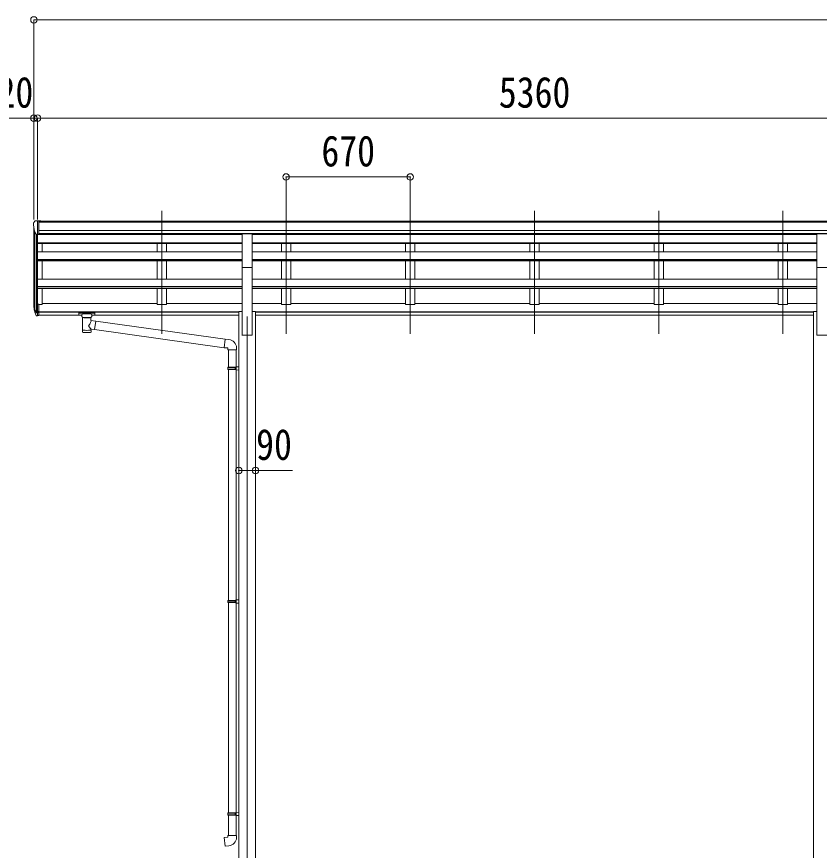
# Model space of a CAD drawing. Units: millimetres at full size. Extents: x -9783 to 9892, y -6828 to 6752.
# Drawn here: x -2438 to 1891, y -3901 to 593 of the extents above; entities that cross this region are included whole.
import ezdxf
from ezdxf.enums import TextEntityAlignment as Align

# ---------------------------------------------------------------- set-up
doc = ezdxf.new("R2010")
doc.units = ezdxf.units.MM
doc.header["$LTSCALE"] = 35
doc.header["$PDMODE"] = 32
doc.header["$PDSIZE"] = 35
for name, color, linetype, lineweight in [('0-1_本体', 4, 'Continuous', 9), ('0-2_部品', 7, 'Continuous', 9), ('0-8_PARTS2', 2, 'Continuous', 9), ('0-A_寸法', 6, 'Continuous', 9)]:
    doc.layers.add(name, color=color, linetype=linetype, lineweight=lineweight)
doc.styles.add('ＭＳ ゴシック', font='')
doc.styles.get('ＭＳ ゴシック').set_extended_font_data('MS Gothic')

msp = doc.modelspace()

# ---------------------------------------------------------------- linework, layer by layer
at = {"layer": '0-1_本体'}
for p, q in [((-2318.8, -510.22), (3018.2, -510.22)), ((-2318.8, -515.56), (3018.2, -515.56)), ((-2345.3, -962.33), (-2345.3, -546.97)), ((-2341.01, -565.77), (-2341.01, -984.33)), ((-2331.3, -581.12), (-2331.3, -1002.34)), ((-2325.3, -581.6), (-2325.3, -957.9)), ((-1222.8, -582.28), (-2325.3, -582.29)), ((-2318.8, -559.09), (3028.2, -559.1)), ((-2318.8, -576.76), (3028.2, -576.76)), ((-1222.8, -579.14), (-2318.8, -579.14)), ((-2300.3, -579.14), (-2300.3, -582.28)), ((-1680.3, -582.28), (-1680.3, -579.14)), ((-1630.3, -582.28), (-1630.3, -579.14)), ((-1167.8, -579.14), (1877.2, -579.14)), ((-1167.8, -582.28), (1877.2, -582.28)), ((-1010.3, -582.28), (-1010.3, -579.14)), ((-960.3, -582.28), (-960.3, -579.14)), ((-340.3, -582.28), (-340.3, -579.14)), ((-290.3, -582.28), (-290.3, -579.14)), ((329.7, -582.28), (329.7, -579.14)), ((379.7, -582.28), (379.7, -579.14)), ((999.7, -582.28), (999.7, -579.14)), ((1049.7, -582.28), (1049.7, -579.14)), ((1669.7, -582.28), (1669.7, -579.26)), ((1719.7, -582.28), (1719.7, -579.26)), ((-1222.8, -625.76), (-2325.3, -625.76)), ((-1167.8, -625.76), (1877.2, -625.76)), ((-1222.8, -629.84), (-2325.3, -629.84)), ((-2300.3, -629.87), (-2300.3, -674.86)), ((-1680.3, -674.99), (-1680.3, -629.84)), ((-1630.3, -674.99), (-1630.3, -629.84)), ((-1167.8, -629.84), (1877.2, -629.84)), ((-1010.3, -674.99), (-1010.3, -629.84)), ((-960.3, -674.99), (-960.3, -629.84)), ((-340.3, -674.99), (-340.3, -629.84)), ((-290.3, -674.99), (-290.3, -629.84)), ((329.7, -674.99), (329.7, -629.84)), ((379.7, -674.99), (379.7, -629.84)), ((999.7, -674.99), (999.7, -629.84)), ((1049.7, -674.99), (1049.7, -629.84)), ((1669.7, -674.99), (1669.7, -629.84)), ((1719.7, -674.99), (1719.7, -629.84)), ((-1222.8, -674.99), (-2325.3, -674.99)), ((-1222.8, -715.73), (-2325.3, -715.73)), ((-1222.8, -717.22), (-2325.3, -717.22)), ((-1222.8, -1123.2), (-1222.8, -710.55)), ((-1167.8, -674.99), (1877.2, -674.99)), ((-1167.8, -1123.2), (-1167.8, -710.55)), ((-1167.8, -715.73), (1877.2, -715.73)), ((-1167.8, -717.22), (1877.2, -717.22)), ((1877.2, -1123.2), (1877.2, -710.55)), ((-1222.8, -724.01), (-2325.3, -724.01)), ((-2300.3, -724.04), (-2300.3, -822.3)), ((-1680.3, -822.3), (-1680.3, -724.01)), ((-1630.3, -822.3), (-1630.3, -724.01)), ((-1167.8, -724.01), (1877.2, -724.01)), ((-1010.3, -822.3), (-1010.3, -724.01)), ((-960.3, -822.3), (-960.3, -724.01)), ((-340.3, -822.3), (-340.3, -724.01)), ((-290.3, -822.3), (-290.3, -724.01)), ((329.7, -822.3), (329.7, -724.01)), ((379.7, -822.3), (379.7, -724.01)), ((999.7, -822.3), (999.7, -724.01)), ((1049.7, -822.3), (1049.7, -724.01)), ((1669.7, -822.3), (1669.7, -724.01)), ((1719.7, -822.3), (1719.7, -724.01)), ((-1222.7, -822.3), (-2325.3, -822.3)), ((-1167.9, -822.3), (1877.2, -822.3)), ((-1222.63, -861.51), (-2325.3, -861.51)), ((-1222.72, -862.99), (-2325.3, -862.99)), ((-1222.7, -872.65), (-2325.3, -872.65)), ((-2300.3, -872.56), (-2300.3, -958.73)), ((-1680.3, -872.65), (-1680.3, -958.73)), ((-1630.3, -872.65), (-1630.3, -958.73)), ((-1167.96, -861.51), (1877.2, -861.51)), ((-1167.9, -872.65), (1877.2, -872.65)), ((-1167.88, -862.99), (1877.2, -862.99)), ((-1010.3, -872.65), (-1010.3, -958.73)), ((-960.3, -872.65), (-960.3, -958.73)), ((-340.3, -872.65), (-340.3, -958.73)), ((-290.3, -872.65), (-290.3, -958.73)), ((329.7, -872.65), (329.7, -958.73)), ((379.7, -872.65), (379.7, -958.73)), ((999.7, -872.65), (999.7, -958.73)), ((1049.7, -872.65), (1049.7, -958.73)), ((1669.7, -872.65), (1669.7, -958.73)), ((1719.7, -872.65), (1719.7, -958.73)), ((-2318.8, -958.73), (-2300.3, -958.73)), ((-2300.3, -953.93), (-1680.3, -953.93)), ((-1680.3, -958.73), (-1630.3, -958.73)), ((-1222.57, -953.93), (-1630.3, -953.93)), ((-1222.57, -953.93), (-1630.3, -953.93)), ((-1168.03, -953.93), (-1010.3, -953.93)), ((-1010.3, -958.73), (-960.3, -958.73)), ((-340.3, -953.93), (-960.3, -953.93)), ((-340.3, -958.73), (-290.3, -958.73)), ((329.7, -953.93), (-290.3, -953.93)), ((329.7, -958.73), (379.7, -958.73)), ((999.7, -953.93), (379.7, -953.93)), ((999.7, -958.73), (1049.7, -958.73)), ((1669.7, -953.93), (1049.7, -953.93)), ((1669.7, -958.73), (1719.7, -958.73)), ((1877.2, -953.93), (1719.7, -953.93)), ((-2318.8, -998.06), (-1240.5, -998.06)), ((-2318.8, -999.42), (-1240.5, -999.42)), ((-2318.8, -1016.79), (-2087.3, -1016.79)), ((-2033.3, -1016.79), (-1240.5, -1016.79)), ((-1240.5, -996.81), (-1222.8, -996.81)), ((-1240.5, -996.81), (-1240.5, -4473.19)), ((-1167.8, -996.81), (-1150.1, -996.81)), ((-1150.1, -996.81), (-1150.1, -4473.19)), ((-1150.1, -998.23), (1859.37, -998.23)), ((-1150.1, -999.61), (1859.5, -999.61)), ((-1150.1, -1016.79), (1859.5, -1016.79)), ((1859.5, -996.81), (1877.2, -996.81)), ((1859.5, -996.81), (1859.5, -4473.19)), ((-1223.06, -1123.2), (-1168.06, -1123.2)), ((1877.2, -1123.2), (1932.2, -1123.2))]:
    msp.add_line(p, q, dxfattribs=at)
at = {"layer": '0-2_部品'}
for p, q in [((-2347.3, -517.98), (-2347.3, -518.61)), ((-2340.39, -509.18), (-2344.46, -514.99)), ((-2337.3, -508.61), (-2339.63, -508.75)), ((-2337.3, -508.61), (-2318.8, -508.61)), ((-2325.3, -581.6), (-2325.3, -508.61)), ((-2318.8, -508.61), (-2308.8, -508.7)), ((-2318.8, -580.6), (-2318.8, -508.61)), ((-2308.8, -510.22), (-2308.8, -508.7)), ((-2332.92, -579.78), (-2342.2, -563.72)), ((-2325.3, -581.6), (-2330.51, -581.28)), ((-2318.8, -580.6), (-2325.3, -580.6)), ((-1222.8, -578.48), (-1167.8, -578.48)), ((-1222.8, -759.41), (-1222.8, -578.48)), ((-1167.8, -759.41), (-1167.8, -578.48)), ((1877.2, -578.48), (1932.2, -578.48)), ((1877.2, -759.41), (1877.2, -578.48)), ((-1222.8, -759.41), (-1167.8, -759.41)), ((1877.2, -759.41), (1932.2, -759.41)), ((-2342.91, -983.94), (-2332.74, -1003.11)), ((-2331.73, -1001.86), (-2341.49, -983.45)), ((-2325.3, -957.9), (-2325.3, -1019.78)), ((-2318.8, -957.9), (-2325.3, -957.9)), ((-2318.8, -957.9), (-2318.8, -1018.96)), ((-2340.32, -1000.79), (-2332.74, -1018.28)), ((-2325.3, -1002.61), (-2330.43, -1002.61)), ((-2325.3, -1004.61), (-2330.14, -1004.61)), ((-2325.3, -1019.78), (-2330.14, -1019.78)), ((-2318.8, -996.21), (-2325.3, -996.21)), ((-2318.8, -1001.61), (-2325.3, -1001.61)), ((-2318.8, -1018.96), (-2325.3, -1018.96)), ((-2103.8, -1004.67), (-2103.8, -1015.43)), ((-2103.8, -1004.87), (-2103.8, -1006.41)), ((-2101.8, -1004.01), (-2018.8, -1004.01)), ((-2101.8, -1006.19), (-2018.8, -1006.19)), ((-2101.8, -1016.1), (-2087.3, -1016.1)), ((-2087.3, -1022.91), (-2087.3, -1012.63)), ((-2083.2, -1027.41), (-2083.22, -1107.7)), ((-2037.4, -1044.98), (-2037.4, -1027.39)), ((-2033.3, -1022.91), (-2033.3, -1012.63)), ((-2033.3, -1016.1), (-2018.8, -1016.1)), ((-2016.8, -1004.67), (-2016.8, -1015.43)), ((-2012.18, -1048.89), (-2037.4, -1044.97)), ((-2012.18, -1048.89), (-2019.2, -1094.15)), ((-2012.18, -1048.89), (-1314.41, -1145.68)), ((-2037.38, -1107.7), (-2037.4, -1091.07)), ((-2037.4, -1091.32), (-2019.2, -1094.15)), ((-1318.42, -1191.51), (-2019.2, -1094.15)), ((-1293.58, -1147.51), (-1314.41, -1145.68)), ((-1298.5, -1203.25), (-1252.5, -1203.25)), ((-1296.5, -1203.25), (-1296.5, -1297.25)), ((-1254.5, -1203.25), (-1254.5, -1294.69)), ((-1252.5, -1203.25), (-1252.5, -1192.34)), ((-1298.5, -1299.25), (-1297.5, -1297.25)), ((-1298.5, -1299.25), (-1254.5, -1299.25)), ((-1298.5, -1299.25), (-1298.5, -1307.25)), ((-1297.5, -1297.25), (-1254.5, -1297.25)), ((-1258.98, -1299.25), (-1259.4, -1297.25)), ((-1256.5, -1294.75), (-1240.5, -1294.28)), ((-1256.5, -1296.75), (-1256.5, -1294.75)), ((-1256.5, -1296.75), (-1254.5, -1296.75)), ((-1240.5, -1294.28), (-1240.5, -1312.22)), ((-1298.5, -1307.25), (-1254.5, -1307.25)), ((-1298.5, -1307.25), (-1297.5, -1309.25)), ((-1297.5, -1309.25), (-1254.5, -1309.25)), ((-1296.5, -1309.25), (-1296.5, -2553.44)), ((-1256.5, -1311.75), (-1256.5, -1309.75)), ((-1256.5, -1311.75), (-1240.5, -1312.22)), ((-1254.5, -1311.81), (-1254.5, -2550.88)), ((-1298.5, -2555.44), (-1297.5, -2553.44)), ((-1298.5, -2555.44), (-1254.5, -2555.44)), ((-1298.5, -2555.44), (-1298.5, -2563.44)), ((-1297.5, -2553.44), (-1254.5, -2553.44)), ((-1258.98, -2555.44), (-1259.4, -2553.44)), ((-1256.5, -2550.94), (-1240.5, -2550.47)), ((-1256.5, -2552.94), (-1256.5, -2550.94)), ((-1256.5, -2552.94), (-1254.5, -2552.94)), ((-1240.5, -2550.47), (-1240.5, -2568.41)), ((-1298.5, -2563.44), (-1254.5, -2563.44)), ((-1298.5, -2563.44), (-1297.5, -2565.44)), ((-1297.5, -2565.44), (-1254.5, -2565.44)), ((-1296.5, -2565.44), (-1296.5, -3698.6)), ((-1256.5, -2567.94), (-1256.5, -2565.94)), ((-1256.5, -2567.94), (-1240.5, -2568.41)), ((-1254.5, -2568), (-1254.5, -3696.04)), ((-1298.5, -3700.6), (-1297.5, -3698.6)), ((-1298.5, -3700.6), (-1254.5, -3700.6)), ((-1298.5, -3700.6), (-1298.5, -3708.6)), ((-1298.5, -3708.6), (-1254.5, -3708.6)), ((-1298.5, -3708.6), (-1297.5, -3710.6)), ((-1297.5, -3698.6), (-1254.5, -3698.6)), ((-1297.5, -3710.6), (-1254.5, -3710.6)), ((-1296.5, -3710.6), (-1296.5, -3820.6)), ((-1258.98, -3700.6), (-1259.4, -3698.6)), ((-1256.5, -3696.1), (-1240.5, -3695.63)), ((-1256.5, -3698.1), (-1256.5, -3696.1)), ((-1256.5, -3698.1), (-1254.5, -3698.1)), ((-1256.5, -3713.1), (-1256.5, -3711.1)), ((-1256.5, -3713.1), (-1240.5, -3713.57)), ((-1254.5, -3713.16), (-1254.5, -3820.6)), ((-1240.5, -3695.63), (-1240.5, -3713.57)), ((-1298.5, -3820.6), (-1252.5, -3820.6)), ((-1298.5, -3830.6), (-1298.5, -3820.6)), ((-1252.5, -3820.6), (-1252.5, -3831.52))]:
    msp.add_line(p, q, dxfattribs=at)
for points in [[(-2103.8, -1004.67), (-2103.76, -1004.48), (-2103.68, -1004.34), (-2103.58, -1004.25), (-2103.48, -1004.19), (-2103.36, -1004.14), (-2103.06, -1004.08), (-2102.57, -1004.03), (-2102.03, -1004.01), (-2101.8, -1004.01)], [(-2103.8, -1015.43), (-2103.76, -1015.63), (-2103.68, -1015.77), (-2103.58, -1015.86), (-2103.48, -1015.92), (-2103.36, -1015.97), (-2103.06, -1016.03), (-2102.57, -1016.08), (-2102.03, -1016.1), (-2101.8, -1016.1)], [(-2087.26, -1022.85), (-2087.28, -1023.2), (-2087.04, -1024.16), (-2086.52, -1025.05), (-2085.71, -1025.88), (-2084.6, -1026.68), (-2083.2, -1027.41)], [(-2037.4, -1027.39), (-2037.17, -1027.3), (-2035.81, -1026.57), (-2034.7, -1025.72), (-2033.94, -1024.85), (-2033.48, -1023.95), (-2033.31, -1023.07)], [(-2018.8, -1004.01), (-2018.45, -1004.01), (-2017.92, -1004.04), (-2017.47, -1004.09), (-2017.16, -1004.17), (-2016.99, -1004.27), (-2016.87, -1004.41), (-2016.81, -1004.58), (-2016.8, -1004.67)], [(-2018.8, -1016.1), (-2018.45, -1016.09), (-2017.92, -1016.07), (-2017.47, -1016.02), (-2017.16, -1015.94), (-2016.99, -1015.84), (-2016.87, -1015.7), (-2016.81, -1015.52), (-2016.8, -1015.43)], [(-1314.41, -1145.68), (-1318.42, -1191.51), (-1298.5, -1193.25), (-1298.5, -1203.25)], [(-1258.98, -1299.25), (-1258.98, -1307.25), (-1259.4, -1309.25)], [(-1256.5, -1309.75), (-1254.5, -1309.75), (-1254.5, -1296.75)], [(-1258.98, -2555.44), (-1258.98, -2563.44), (-1259.4, -2565.44)], [(-1256.5, -2565.94), (-1254.5, -2565.94), (-1254.5, -2552.94)], [(-1258.98, -3700.6), (-1258.98, -3708.6), (-1259.4, -3710.6)], [(-1256.5, -3711.1), (-1254.5, -3711.1), (-1254.5, -3698.1)], [(-1293.58, -3876.34), (-1314.41, -3878.17), (-1318.42, -3832.34), (-1298.5, -3830.6)]]:
    msp.add_lwpolyline(points, dxfattribs=at)
for centre, radius, start, end in [((-2344.3, -517.98), 3, 93, 180), ((-2145.3, -518.61), 202, 180, 192.90261), ((-2339.57, -509.75), 1, 93.5, 145), ((-2330.32, -578.28), 3, 210, 266.5), ((-2256.64, -961.77), 89.07, 174.49576, 194.41188), ((-2257.35, -957.49), 88.05, 177.22392, 197.21071), ((-2212.08, -964.72), 133.22, 183.27987, 195.71302), ((-2330.14, -1001.61), 3, 210, 270), ((-2330.14, -1016.78), 3, 210, 270), ((-2330.43, -1001.11), 1.5, 210, 270), ((-1297.5, -1192.34), 45, 0, 85), ((-1297.5, -3831.52), 45, 275, 0)]:
    msp.add_arc(centre, radius, start, end, dxfattribs=at)
for centre, major_axis, ratio, start_param, end_param in [((-2101.8, -1006.41), (2, 0), 0.109601, 1.5707963, 3.1415927), ((-2060.3, -1012.63), (27, 0), 0.122176, 6.2831853, 9.424778), ((-2060.29, -1027.86), (-22.91, 0.42), 0.072511, 0.0008029, 1.5715993), ((-2060.29, -1029.48), (-22.91, 0.42), 0.072511, 0.0008029, 1.5715993), ((-2060.31, -1027.86), (22.92, 0.42), 0.07247, 4.71158, 6.2823764), ((-2060.31, -1029.48), (22.92, 0.42), 0.07247, 4.71158, 6.2823764), ((-2049.3, -1022.91), (16, 0), 0.361356, 6.2636979, 6.2831853), ((-2018.8, -1006.41), (2, 0), 0.109601, 0, 1.5707963), ((-2060.3, -1071.52), (-22.81, -26.62), 0.234429, 1.6855472, 3.1268519), ((-2057.74, -1068.87), (20.32, -22.25), 0.045535, 0.0389954, 1.3075346), ((-2060.3, -1107.7), (22.92, 0), 0.101955, 3.1415499, 6.2833984), ((-2060.3, -1095.26), (22.91, 0), 0.122865, 3.1415927, 6.2831853)]:
    msp.add_ellipse(centre, major_axis=major_axis, ratio=ratio, start_param=start_param, end_param=end_param, dxfattribs=at)
at = {"layer": '0-8_PARTS2'}
for p, q in [((-1655.3, -1116.99), (-1655.3, -454.46)), ((-985.3, -1116.99), (-985.3, -454.46)), ((-315.3, -1116.99), (-315.3, -454.46)), ((354.7, -1116.99), (354.7, -454.46)), ((1024.7, -1116.99), (1024.7, -454.46)), ((1694.7, -1116.99), (1694.7, -454.46)), ((-1195.3, -1023.2), (-1195.3, -4573.19))]:
    msp.add_line(p, q, dxfattribs=at)
at = {"layer": '0-A_寸法'}
for p, q in [((-2345.3, 575.02), (-2345.3, -500.55)), ((-2345.3, 575.02), (8414.7, 575.02)), ((-2345.3, 45.07), (-2545.3, 45.07)), ((-2345.3, 45.07), (-2345.3, -500.55)), ((-2325.3, 45.07), (-2345.3, 45.07)), ((-2325.3, 45.07), (-2325.3, -500.55)), ((-2325.3, 45.07), (3034.7, 45.07)), ((-2325.3, 45.07), (-2325.3, -500.55)), ((-985.3, -271.55), (-985.3, -500.55)), ((-985.3, -271.55), (-315.3, -271.55)), ((-315.3, -271.55), (-315.3, -500.55)), ((-1240.5, -1853.38), (-1150.5, -1853.38)), ((-1150.5, -1853.38), (-950.5, -1853.38))]:
    msp.add_line(p, q, dxfattribs=at)
for p in [(-2345.3, 575.02), (-2345.3, 45.07), (-2325.3, 45.07), (-985.3, -271.55), (-315.3, -271.55), (-1240.5, -1853.38), (-1150.5, -1853.38)]:
    msp.add_point(p, dxfattribs=at)

# ---------------------------------------------------------------- texts
at = {"layer": '0-A_寸法', "color": 7, "style": 'ＭＳ ゴシック', "width": 0.85}
for s, p in [('20', (-2541.55, 52.07)), ('5360', (162.2, 52.07)), ('670', (-794.67, -264.55)), ('90', (-1146.75, -1846.38))]:
    msp.add_text(s, height=166.8, dxfattribs=at).set_placement(p, align=Align.BOTTOM_LEFT)

doc.saveas('drawing.dxf')
